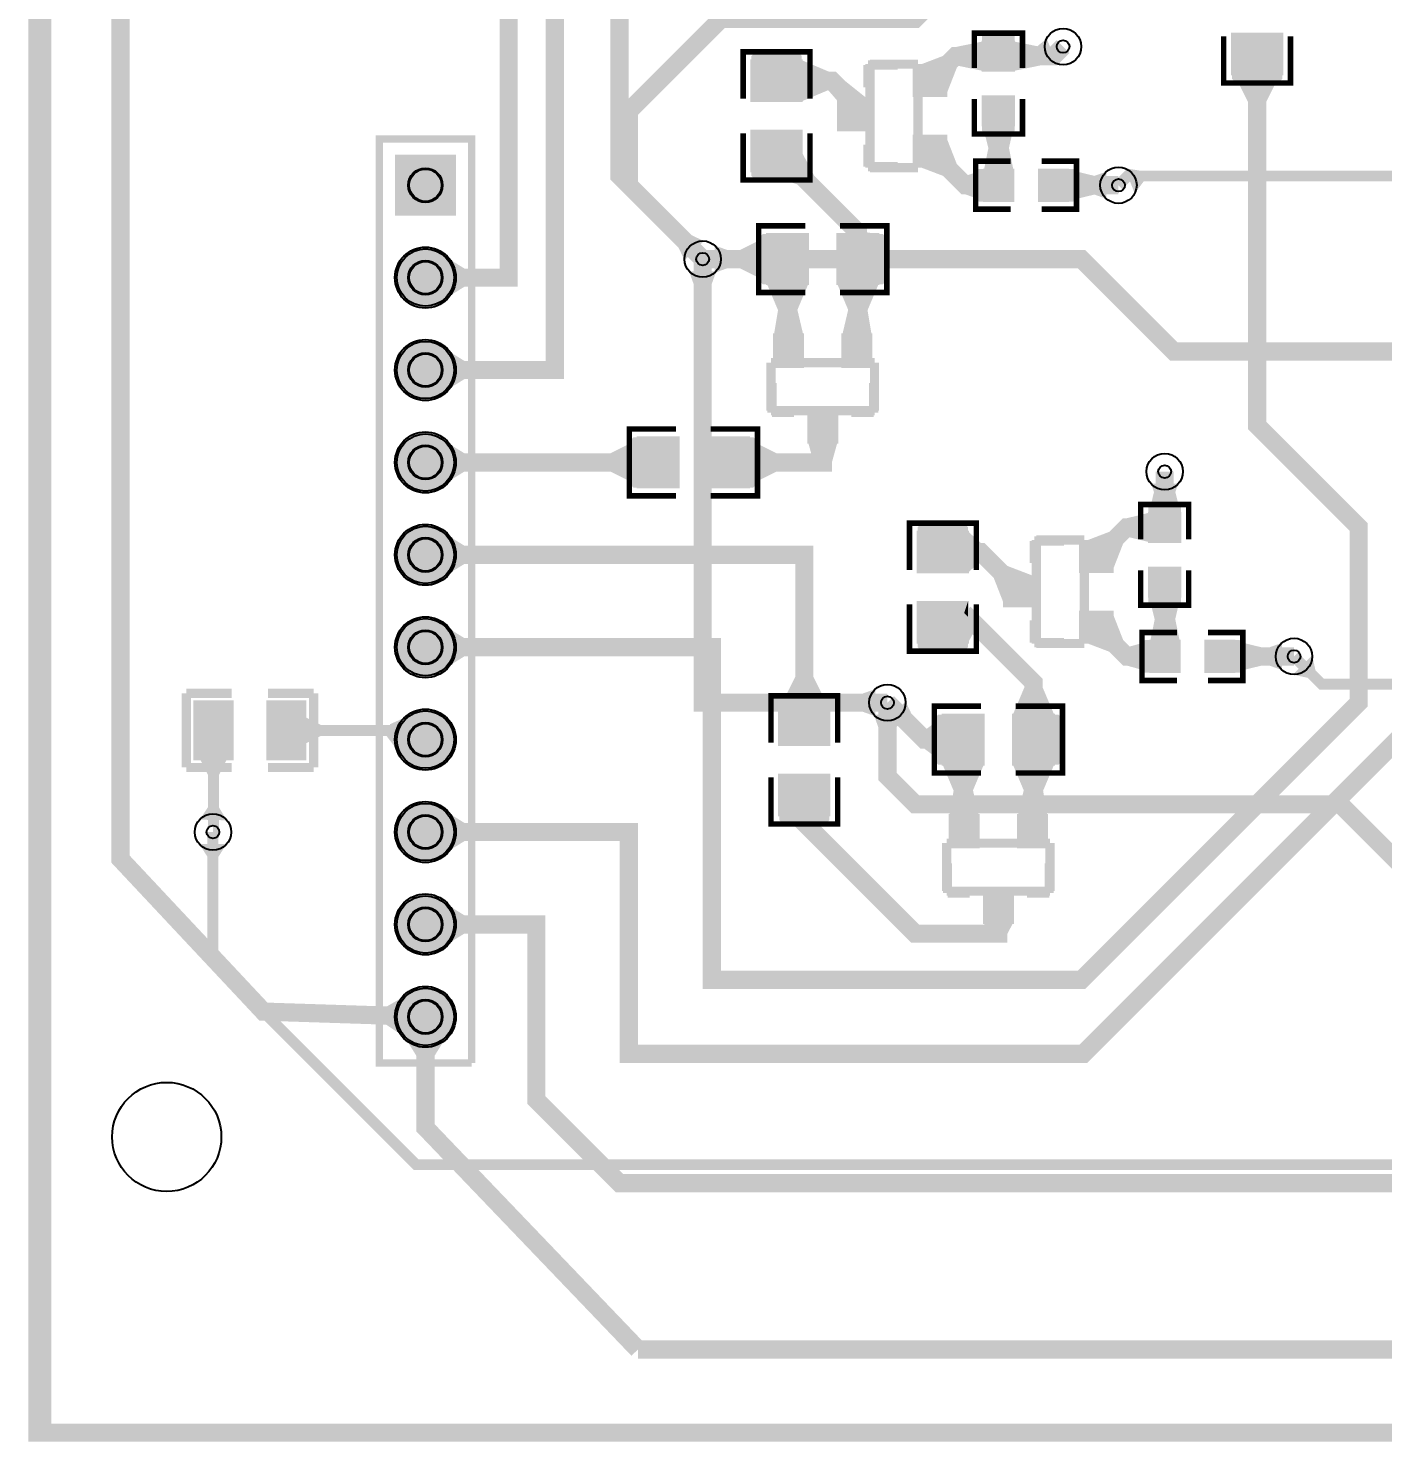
# Model space of a CAD drawing. Header units: millimetres. Extents: x 1 to 169, y 35 to 120.
# Drawn here: x 1.27 to 38.51, y 35.06 to 73.91 of the extents above; entities that cross this region are included whole.
import ezdxf

# ---------------------------------------------------------------- set-up
doc = ezdxf.new("R2010")
doc.units = ezdxf.units.MM
for name, color, linetype, true_color in [('BoardOutline', 7, 'Continuous', 0xff00ff), ('BottomLayer', 7, 'Continuous', 0x0000ff), ('BottomSolderLayer', 7, 'Continuous', 0xaa00ff), ('Document', 7, 'Continuous', 0xffffff), ('Hole', 7, 'Continuous', 0x000000), ('Multi-Layer', 7, 'Continuous', 0xc0c0c0), ('TopLayer', 7, 'Continuous', 0xff0000), ('TopPasterLayer', 7, 'Continuous', 0x808080), ('TopSilkLayer', 7, 'Continuous', 0xffff00), ('TopSolderLayer', 7, 'Continuous', 0x800080)]:
    doc.layers.add(name, color=color, linetype=linetype, true_color=true_color)

msp = doc.modelspace()

# ---------------------------------------------------------------- hatches: boundary and pattern name
at = {"layer": 'BottomLayer'}
for points in [[(31.689, 69.372), (31.409, 70.067), (31.813, 70), (31.934, 69.7)], [(19.313, 67.533), (19.843, 68.063), (19.507, 68.222), (19.154, 67.869)], [(20.143, 67.189), (20.143, 67.939), (20.493, 67.814), (20.493, 67.314)], [(20.187, 67.233), (19.437, 67.233), (19.562, 66.883), (20.062, 66.883)], [(36.037, 56.143), (36.567, 56.673), (36.655, 56.267), (36.443, 56.055)], [(24.561, 54.997), (24.561, 55.747), (24.211, 55.622), (24.211, 55.122)], [(25.267, 55.041), (24.517, 55.041), (24.642, 54.691), (25.142, 54.691)], [(6.725, 51.485), (5.975, 51.485), (6.2, 51.135), (6.5, 51.135)]]:
    msp.add_hatch(color=256, dxfattribs=at).paths.add_polyline_path(points)
at = {"layer": 'BottomSolderLayer'}
for points in [[(13.03, 70.434), (13.03, 68.758), (11.354, 68.758), (11.354, 70.434)], [(11.354, 67.056, 1), (13.03, 67.056, 1)], [(11.354, 64.516, 1), (13.03, 64.516, 1)], [(11.354, 61.976, 1), (13.03, 61.976, 1)], [(11.354, 59.436, 1), (13.03, 59.436, 1)], [(11.354, 56.896, 1), (13.03, 56.896, 1)], [(11.354, 54.356, 1), (13.03, 54.356, 1)], [(11.354, 51.816, 1), (13.03, 51.816, 1)], [(11.354, 49.276, 1), (13.03, 49.276, 1)], [(11.354, 46.736, 1), (13.03, 46.736, 1)]]:
    msp.add_hatch(color=256, dxfattribs=at).paths.add_polyline_path(points)
at = {"layer": 'Multi-Layer'}
for points in [[(12.979, 70.384), (12.979, 68.809), (11.405, 68.809), (11.405, 70.384)], [(11.405, 67.056, 1), (12.979, 67.056, 1)], [(11.405, 64.516, 1), (12.979, 64.516, 1)], [(11.405, 61.976, 1), (12.979, 61.976, 1)], [(11.405, 59.436, 1), (12.979, 59.436, 1)], [(11.405, 56.896, 1), (12.979, 56.896, 1)], [(11.405, 54.356, 1), (12.979, 54.356, 1)], [(11.405, 51.816, 1), (12.979, 51.816, 1)], [(11.405, 49.276, 1), (12.979, 49.276, 1)], [(11.405, 46.736, 1), (12.979, 46.736, 1)]]:
    msp.add_hatch(color=256, dxfattribs=at).paths.add_polyline_path(points)
at = {"layer": 'TopLayer'}
for points in [[(27.508, 72.74), (27.508, 73.547), (26.763, 73.394), (26.763, 72.894)], [(28.372, 72.74), (27.508, 72.74), (27.508, 73.547), (28.372, 73.547)], [(28.372, 73.547), (28.372, 72.74), (29.122, 72.894), (29.122, 73.394)], [(29.558, 72.933), (29.268, 73.625), (28.985, 73.394), (29.195, 72.894)], [(34.364, 73.768), (35.741, 73.768), (35.741, 72.636), (34.364, 72.636)], [(25.611, 72.841), (26.51, 72.088), (26.798, 72.825), (26.413, 73.147)], [(21.156, 71.901), (22.533, 71.901), (22.533, 73.034), (21.156, 73.034)], [(22.533, 71.901), (22.533, 73.034), (23.283, 72.717), (23.283, 72.217)], [(25.611, 72.041), (25.611, 72.841), (26.51, 72.841), (26.51, 72.041)], [(23.528, 71.901), (24.427, 71.901), (23.722, 72.467), (23.191, 72.291)], [(35.677, 72.636), (34.427, 72.636), (34.802, 71.886), (35.302, 71.886)], [(23.528, 71.101), (23.528, 71.901), (24.427, 71.901), (24.427, 71.101)], [(28.372, 72.04), (27.508, 72.04), (27.508, 71.234), (28.372, 71.234)], [(27.508, 71.234), (28.372, 71.234), (28.199, 70.484), (27.699, 70.484)], [(21.156, 71.101), (22.533, 71.101), (22.533, 69.969), (21.156, 69.969)], [(25.611, 70.161), (25.611, 70.961), (26.51, 70.961), (26.51, 70.161)], [(26.51, 70.914), (25.611, 70.161), (26.413, 69.855), (26.798, 70.177)], [(27.546, 70.028), (28.352, 70.028), (28.199, 70.778), (27.699, 70.778)], [(22.533, 70.515), (21.408, 69.969), (22.406, 69.62), (22.881, 69.851)], [(27.546, 69.164), (27.546, 70.028), (27.026, 69.846), (27.026, 69.346)], [(28.352, 70.028), (28.352, 69.164), (27.546, 69.164), (27.546, 70.028)], [(29.052, 70.028), (29.052, 69.164), (29.859, 69.164), (29.859, 70.028)], [(29.859, 69.164), (29.859, 70.028), (30.609, 69.846), (30.609, 69.346)], [(30.911, 69.221), (30.911, 69.971), (30.561, 69.846), (30.561, 69.346)], [(19.313, 67.533), (19.843, 68.063), (19.507, 68.222), (19.154, 67.869)], [(21.582, 66.939), (21.582, 68.189), (20.832, 67.814), (20.832, 67.314)], [(22.714, 68.253), (22.714, 66.876), (21.582, 66.876), (21.582, 68.253)], [(24.647, 68.253), (23.514, 68.253), (23.83, 68.299), (24.33, 68.299)], [(23.514, 68.253), (23.514, 66.876), (24.647, 66.876), (24.647, 68.253)], [(12.713, 66.465), (12.713, 67.646), (13.264, 67.306), (13.264, 66.806)], [(20.143, 67.189), (20.143, 67.939), (20.493, 67.814), (20.493, 67.314)], [(22.714, 66.876), (21.582, 66.876), (21.898, 66.126), (22.398, 66.126)], [(23.514, 66.876), (24.647, 66.876), (24.33, 66.126), (23.83, 66.126)], [(21.774, 65.499), (22.574, 65.499), (22.398, 66.249), (21.898, 66.249)], [(23.654, 65.499), (24.454, 65.499), (24.33, 66.249), (23.83, 66.249)], [(22.574, 64.6), (21.774, 64.6), (21.774, 65.499), (22.574, 65.499)], [(24.454, 64.6), (23.654, 64.6), (23.654, 65.499), (24.454, 65.499)], [(12.713, 63.925), (12.713, 65.106), (13.264, 64.766), (13.264, 64.266)], [(23.514, 62.517), (22.714, 62.517), (22.714, 63.416), (23.514, 63.416)], [(12.713, 61.385), (12.713, 62.567), (13.264, 62.226), (13.264, 61.726)], [(18.025, 61.351), (18.025, 62.601), (17.275, 62.226), (17.275, 61.726)], [(19.158, 62.665), (19.158, 61.288), (18.025, 61.288), (18.025, 62.665)], [(19.958, 62.665), (19.958, 61.288), (21.091, 61.288), (21.091, 62.665)], [(21.091, 61.351), (21.091, 62.601), (21.841, 62.226), (21.841, 61.726)], [(23.514, 62.517), (22.714, 62.517), (22.864, 61.976), (23.364, 61.976)], [(32.887, 61.391), (32.137, 61.391), (32.262, 61.041), (32.762, 61.041)], [(32.08, 60.593), (32.944, 60.593), (32.762, 61.343), (32.262, 61.343)], [(32.08, 59.786), (32.08, 60.593), (31.462, 60.439), (31.462, 59.939)], [(32.944, 59.786), (32.08, 59.786), (32.08, 60.593), (32.944, 60.593)], [(12.713, 58.845), (12.713, 60.026), (13.264, 59.686), (13.264, 59.186)], [(25.728, 58.947), (27.105, 58.947), (27.105, 60.08), (25.728, 60.08)], [(27.105, 58.947), (27.105, 60.08), (27.456, 59.763), (27.456, 59.263)], [(30.183, 59.76), (31.082, 59.007), (31.37, 59.744), (30.985, 60.066)], [(30.183, 58.96), (30.183, 59.76), (31.082, 59.76), (31.082, 58.96)], [(28.1, 58.067), (28.999, 58.82), (28.197, 59.127), (27.812, 58.804)], [(32.944, 59.086), (32.08, 59.086), (32.08, 58.28), (32.944, 58.28)], [(28.1, 58.02), (28.1, 58.82), (28.999, 58.82), (28.999, 58.02)], [(25.728, 58.147), (27.105, 58.147), (27.105, 57.015), (25.728, 57.015)], [(27.105, 58.147), (27.105, 57.732), (27.001, 57.835), (27.105, 58.147)], [(32.08, 58.28), (32.944, 58.28), (32.771, 57.53), (32.271, 57.53)], [(27.355, 57.481), (27.105, 57.015), (27.105, 57.732), (27.355, 57.481)], [(30.183, 57.08), (30.183, 57.88), (31.082, 57.88), (31.082, 57.08)], [(31.082, 57.833), (30.183, 57.08), (30.985, 56.774), (31.37, 57.096)], [(32.118, 57.074), (32.924, 57.074), (32.771, 57.824), (32.271, 57.824)], [(12.713, 56.305), (12.713, 57.486), (13.264, 57.146), (13.264, 56.646)], [(32.118, 56.21), (32.118, 57.074), (31.471, 56.892), (31.471, 56.392)], [(32.924, 57.074), (32.924, 56.21), (32.118, 56.21), (32.118, 57.074)], [(33.624, 57.074), (33.624, 56.21), (34.431, 56.21), (34.431, 57.074)], [(34.431, 56.21), (34.431, 57.074), (35.181, 56.892), (35.181, 56.392)], [(35.737, 56.267), (35.737, 57.017), (35.387, 56.892), (35.387, 56.392)], [(21.981, 55.331), (23.231, 55.331), (22.856, 56.081), (22.356, 56.081)], [(29.473, 55.045), (28.34, 55.045), (28.656, 55.795), (29.156, 55.795)], [(5.866, 55.385), (6.866, 55.385), (6.866, 53.835), (5.866, 53.835)], [(7.866, 55.385), (8.866, 55.385), (8.866, 53.835), (7.866, 53.835)], [(23.295, 54.198), (21.918, 54.198), (21.918, 55.331), (23.295, 55.331)], [(24.861, 54.873), (25.391, 55.403), (25.55, 55.068), (25.197, 54.714)], [(8.866, 54.985), (8.866, 54.235), (9.316, 54.46), (9.316, 54.76)], [(11.83, 55.055), (11.543, 53.909), (11.134, 54.44), (11.218, 54.78)], [(26.408, 53.731), (26.408, 54.981), (25.908, 54.606), (25.908, 54.106)], [(27.54, 55.045), (27.54, 53.668), (26.408, 53.668), (26.408, 55.045)], [(28.34, 55.045), (28.34, 53.668), (29.473, 53.668), (29.473, 55.045)], [(6.741, 53.835), (5.991, 53.835), (6.216, 53.385), (6.516, 53.385)], [(27.54, 53.668), (26.408, 53.668), (26.724, 52.918), (27.224, 52.918)], [(28.34, 53.668), (29.473, 53.668), (29.156, 52.918), (28.656, 52.918)], [(23.295, 53.398), (21.918, 53.398), (21.918, 52.266), (23.295, 52.266)], [(26.6, 52.291), (27.4, 52.291), (27.224, 53.041), (26.724, 53.041)], [(28.48, 52.291), (29.28, 52.291), (29.156, 53.041), (28.656, 53.041)], [(6.733, 52.138), (5.983, 52.156), (6.216, 52.5), (6.516, 52.493)], [(12.713, 51.225), (12.713, 52.407), (13.264, 52.066), (13.264, 51.566)], [(21.981, 52.266), (23.231, 52.266), (22.856, 52.07), (22.356, 52.07)], [(27.4, 51.392), (26.6, 51.392), (26.6, 52.291), (27.4, 52.291)], [(29.28, 51.392), (28.48, 51.392), (28.48, 52.291), (29.28, 52.291)], [(28.34, 49.309), (27.54, 49.309), (27.54, 50.208), (28.34, 50.208)], [(12.713, 48.685), (12.713, 49.866), (13.264, 49.526), (13.264, 49.026)], [(28.34, 49.309), (27.54, 49.309), (27.69, 49.022), (28.19, 49.022)], [(11.691, 47.343), (11.652, 46.163), (11.112, 46.521), (11.129, 47.021)], [(12.783, 46.215), (11.601, 46.215), (11.942, 45.664), (12.442, 45.664)]]:
    msp.add_hatch(color=256, dxfattribs=at).paths.add_polyline_path(points)
at = {"layer": 'TopPasterLayer'}
for points in [[(27.49, 73.69), (27.49, 72.84), (27.54, 72.79), (27.79, 72.79), (27.79, 73.09), (28.09, 73.09), (28.09, 72.79), (28.34, 72.79), (28.39, 72.84), (28.39, 73.69), (28.34, 73.74), (27.54, 73.74)], [(34.412, 73.718), (34.832, 73.718), (34.832, 73.273), (35.282, 73.273), (35.282, 73.713), (35.692, 73.718), (35.742, 73.668), (35.742, 72.518), (35.692, 72.468), (34.412, 72.468), (34.362, 72.518), (34.362, 73.668)], [(21.204, 73.201), (22.484, 73.201), (22.534, 73.151), (22.534, 72.001), (22.484, 71.951), (22.074, 71.946), (22.074, 72.396), (21.624, 72.396), (21.624, 71.956), (21.204, 71.951), (21.154, 72.001), (21.154, 73.151)], [(25.611, 72.041), (25.611, 72.841), (26.51, 72.841), (26.51, 72.041)], [(23.528, 71.101), (23.528, 71.901), (24.427, 71.901), (24.427, 71.101)], [(27.54, 71.99), (27.79, 71.99), (27.79, 71.69), (28.09, 71.69), (28.09, 71.99), (28.34, 71.99), (28.39, 71.94), (28.39, 71.09), (28.34, 71.04), (27.54, 71.04), (27.49, 71.09), (27.49, 71.94)], [(21.204, 71.051), (21.624, 71.051), (21.624, 70.606), (22.074, 70.606), (22.074, 71.046), (22.484, 71.051), (22.534, 71.001), (22.534, 69.851), (22.484, 69.801), (21.204, 69.801), (21.154, 69.851), (21.154, 71.001)], [(25.611, 70.161), (25.611, 70.961), (26.51, 70.961), (26.51, 70.161)], [(27.402, 69.146), (28.252, 69.146), (28.302, 69.196), (28.302, 69.446), (28.002, 69.446), (28.002, 69.746), (28.302, 69.746), (28.302, 69.996), (28.252, 70.046), (27.402, 70.046), (27.352, 69.996), (27.352, 69.196)], [(29.102, 69.196), (29.102, 69.446), (29.402, 69.446), (29.402, 69.746), (29.102, 69.746), (29.102, 69.996), (29.152, 70.046), (30.002, 70.046), (30.052, 69.996), (30.052, 69.196), (30.002, 69.146), (29.152, 69.146)], [(22.664, 68.204), (22.664, 67.784), (22.219, 67.784), (22.219, 67.334), (22.659, 67.334), (22.664, 66.924), (22.614, 66.874), (21.464, 66.874), (21.414, 66.924), (21.414, 68.204), (21.464, 68.254), (22.614, 68.254)], [(24.814, 68.204), (24.814, 66.924), (24.764, 66.874), (23.614, 66.874), (23.564, 66.924), (23.559, 67.334), (24.009, 67.334), (24.009, 67.784), (23.569, 67.784), (23.564, 68.204), (23.614, 68.254), (24.764, 68.254)], [(22.574, 64.6), (21.774, 64.6), (21.774, 65.499), (22.574, 65.499)], [(24.454, 64.6), (23.654, 64.6), (23.654, 65.499), (24.454, 65.499)], [(23.514, 62.517), (22.714, 62.517), (22.714, 63.416), (23.514, 63.416)], [(19.108, 62.616), (19.108, 62.196), (18.663, 62.196), (18.663, 61.746), (19.103, 61.746), (19.108, 61.336), (19.058, 61.286), (17.908, 61.286), (17.858, 61.336), (17.858, 62.616), (17.908, 62.666), (19.058, 62.666)], [(21.258, 62.616), (21.258, 61.336), (21.208, 61.286), (20.058, 61.286), (20.008, 61.336), (20.003, 61.746), (20.453, 61.746), (20.453, 62.196), (20.013, 62.196), (20.008, 62.616), (20.058, 62.666), (21.208, 62.666)], [(32.062, 60.736), (32.062, 59.886), (32.112, 59.836), (32.362, 59.836), (32.362, 60.136), (32.662, 60.136), (32.662, 59.836), (32.912, 59.836), (32.962, 59.886), (32.962, 60.736), (32.912, 60.786), (32.112, 60.786)], [(25.776, 60.247), (27.056, 60.247), (27.106, 60.197), (27.106, 59.047), (27.056, 58.997), (26.646, 58.992), (26.646, 59.442), (26.196, 59.442), (26.196, 59.002), (25.776, 58.997), (25.726, 59.047), (25.726, 60.197)], [(30.183, 58.96), (30.183, 59.76), (31.082, 59.76), (31.082, 58.96)], [(28.1, 58.02), (28.1, 58.82), (28.999, 58.82), (28.999, 58.02)], [(32.112, 59.036), (32.362, 59.036), (32.362, 58.736), (32.662, 58.736), (32.662, 59.036), (32.912, 59.036), (32.962, 58.986), (32.962, 58.136), (32.912, 58.086), (32.112, 58.086), (32.062, 58.136), (32.062, 58.986)], [(25.776, 58.097), (26.196, 58.097), (26.196, 57.652), (26.646, 57.652), (26.646, 58.092), (27.056, 58.097), (27.106, 58.047), (27.106, 56.897), (27.056, 56.847), (25.776, 56.847), (25.726, 56.897), (25.726, 58.047)], [(30.183, 57.08), (30.183, 57.88), (31.082, 57.88), (31.082, 57.08)], [(31.974, 56.192), (32.824, 56.192), (32.874, 56.242), (32.874, 56.492), (32.574, 56.492), (32.574, 56.792), (32.874, 56.792), (32.874, 57.042), (32.824, 57.092), (31.974, 57.092), (31.924, 57.042), (31.924, 56.242)], [(33.674, 56.242), (33.674, 56.492), (33.974, 56.492), (33.974, 56.792), (33.674, 56.792), (33.674, 57.042), (33.724, 57.092), (34.574, 57.092), (34.624, 57.042), (34.624, 56.242), (34.574, 56.192), (33.724, 56.192)], [(5.866, 55.385), (6.866, 55.385), (6.866, 53.835), (5.866, 53.835)], [(7.866, 55.385), (8.866, 55.385), (8.866, 53.835), (7.866, 53.835)], [(23.246, 54.248), (22.826, 54.248), (22.826, 54.693), (22.376, 54.693), (22.376, 54.253), (21.966, 54.248), (21.916, 54.298), (21.916, 55.448), (21.966, 55.498), (23.246, 55.498), (23.296, 55.448), (23.296, 54.298)], [(27.49, 54.996), (27.49, 54.576), (27.045, 54.576), (27.045, 54.126), (27.485, 54.126), (27.49, 53.716), (27.44, 53.666), (26.29, 53.666), (26.24, 53.716), (26.24, 54.996), (26.29, 55.046), (27.44, 55.046)], [(29.64, 54.996), (29.64, 53.716), (29.59, 53.666), (28.44, 53.666), (28.39, 53.716), (28.385, 54.126), (28.835, 54.126), (28.835, 54.576), (28.395, 54.576), (28.39, 54.996), (28.44, 55.046), (29.59, 55.046)], [(23.246, 52.098), (21.966, 52.098), (21.916, 52.148), (21.916, 53.298), (21.966, 53.348), (22.376, 53.353), (22.376, 52.903), (22.826, 52.903), (22.826, 53.343), (23.246, 53.348), (23.296, 53.298), (23.296, 52.148)], [(27.4, 51.392), (26.6, 51.392), (26.6, 52.291), (27.4, 52.291)], [(29.28, 51.392), (28.48, 51.392), (28.48, 52.291), (29.28, 52.291)], [(28.34, 49.309), (27.54, 49.309), (27.54, 50.208), (28.34, 50.208)]]:
    msp.add_hatch(color=256, dxfattribs=at).paths.add_polyline_path(points)
at = {"layer": 'TopSolderLayer'}
for points in [[(28.399, 72.716), (27.481, 72.716), (27.481, 73.57), (28.399, 73.57)], [(34.333, 73.789), (35.771, 73.789), (35.771, 72.615), (34.333, 72.615)], [(21.125, 71.88), (22.563, 71.88), (22.563, 73.055), (21.125, 73.055)], [(25.582, 72.018), (25.582, 72.864), (26.539, 72.864), (26.539, 72.018)], [(23.5, 71.078), (23.5, 71.924), (24.456, 71.924), (24.456, 71.078)], [(28.399, 72.064), (27.481, 72.064), (27.481, 71.21), (28.399, 71.21)], [(21.125, 71.122), (22.563, 71.122), (22.563, 69.948), (21.125, 69.948)], [(25.582, 70.139), (25.582, 70.984), (26.539, 70.984), (26.539, 70.139)], [(13.03, 70.434), (13.03, 68.758), (11.354, 68.758), (11.354, 70.434)], [(28.377, 70.054), (28.377, 69.139), (27.52, 69.139), (27.52, 70.054)], [(29.027, 70.054), (29.027, 69.139), (29.884, 69.139), (29.884, 70.054)], [(22.739, 68.278), (22.739, 66.85), (21.556, 66.85), (21.556, 68.278)], [(23.489, 68.278), (23.489, 66.85), (24.672, 66.85), (24.672, 68.278)], [(11.354, 67.056, 1), (13.03, 67.056, 1)], [(11.354, 64.516, 1), (13.03, 64.516, 1)], [(22.6, 64.575), (21.749, 64.575), (21.749, 65.525), (22.6, 65.525)], [(24.479, 64.575), (23.628, 64.575), (23.628, 65.525), (24.479, 65.525)], [(23.539, 62.492), (22.689, 62.492), (22.689, 63.442), (23.539, 63.442)], [(11.354, 61.976, 1), (13.03, 61.976, 1)], [(19.183, 62.69), (19.183, 61.262), (18, 61.262), (18, 62.69)], [(19.933, 62.69), (19.933, 61.262), (21.116, 61.262), (21.116, 62.69)], [(32.971, 59.762), (32.053, 59.762), (32.053, 60.616), (32.971, 60.616)], [(11.354, 59.436, 1), (13.03, 59.436, 1)], [(25.697, 58.926), (27.135, 58.926), (27.135, 60.101), (25.697, 60.101)], [(30.154, 58.937), (30.154, 59.783), (31.111, 59.783), (31.111, 58.937)], [(32.971, 59.11), (32.053, 59.11), (32.053, 58.256), (32.971, 58.256)], [(28.072, 57.997), (28.072, 58.843), (29.028, 58.843), (29.028, 57.997)], [(25.697, 58.168), (27.135, 58.168), (27.135, 56.994), (25.697, 56.994)], [(30.154, 57.058), (30.154, 57.903), (31.111, 57.903), (31.111, 57.058)], [(11.354, 56.896, 1), (13.03, 56.896, 1)], [(32.949, 57.1), (32.949, 56.185), (32.092, 56.185), (32.092, 57.1)], [(33.599, 57.1), (33.599, 56.185), (34.456, 56.185), (34.456, 57.1)], [(5.815, 55.436), (6.917, 55.436), (6.917, 53.784), (5.815, 53.784)], [(7.815, 55.436), (8.917, 55.436), (8.917, 53.784), (7.815, 53.784)], [(11.354, 54.356, 1), (13.03, 54.356, 1)], [(23.325, 54.177), (21.887, 54.177), (21.887, 55.352), (23.325, 55.352)], [(27.565, 55.07), (27.565, 53.642), (26.382, 53.642), (26.382, 55.07)], [(28.315, 55.07), (28.315, 53.642), (29.498, 53.642), (29.498, 55.07)], [(23.325, 53.419), (21.887, 53.419), (21.887, 52.245), (23.325, 52.245)], [(11.354, 51.816, 1), (13.03, 51.816, 1)], [(27.426, 51.367), (26.575, 51.367), (26.575, 52.316), (27.426, 52.316)], [(29.305, 51.367), (28.454, 51.367), (28.454, 52.316), (29.305, 52.316)], [(28.366, 49.284), (27.515, 49.284), (27.515, 50.234), (28.366, 50.234)], [(11.354, 49.276, 1), (13.03, 49.276, 1)], [(11.354, 46.736, 1), (13.03, 46.736, 1)]]:
    msp.add_hatch(color=256, dxfattribs=at).paths.add_polyline_path(points)

# ---------------------------------------------------------------- linework, layer by layer
at = {"layer": 'BoardOutline', "const_width": 0.254}
msp.add_lwpolyline([(168.91, 35.56), (1.778, 35.306), (1.778, 118.618), (84.836, 118.618), (169.164, 118.364), (168.91, 35.56)], close=True, dxfattribs=at)
at = {"layer": 'BottomLayer'}
for points, const_width in [([(17.526, 80.264), (17.526, 69.85), (19.812, 67.564)], 0.5), ([(31.242, 69.596), (31.496, 69.85), (93.472, 69.85)], 0.3), ([(24.892, 55.372), (19.812, 55.372), (19.812, 67.564)], 0.5), ([(19.812, 67.564), (30.226, 67.564), (32.766, 65.024), (39.116, 65.024), (40.767, 63.373)], 0.5), ([(6.35, 51.816), (6.35, 48.26), (11.938, 42.672), (87.122, 42.672), (104.14, 59.69), (104.14, 61.722)], 0.3), ([(36.068, 56.642), (36.83, 55.88), (94.996, 55.88), (94.996, 61.214), (96.52, 61.214)], 0.3), ([(24.892, 55.372), (24.892, 53.34), (25.654, 52.578), (37.338, 52.578), (42.164, 47.752)], 0.5)]:
    msp.add_lwpolyline(points, dxfattribs=dict(at, const_width=const_width))
at = {"layer": 'BottomSolderLayer'}
for centre, radius in [((12.192, 69.596), 0.473), ((12.192, 67.056), 0.838), ((12.192, 67.056), 0.473), ((12.192, 64.516), 0.838), ((12.192, 64.516), 0.473), ((12.192, 61.976), 0.838), ((12.192, 61.976), 0.473), ((12.192, 59.436), 0.838), ((12.192, 59.436), 0.473), ((12.192, 56.896), 0.838), ((12.192, 56.896), 0.473), ((12.192, 54.356), 0.838), ((12.192, 54.356), 0.473), ((12.192, 51.816), 0.838), ((12.192, 51.816), 0.473), ((12.192, 49.276), 0.838), ((12.192, 49.276), 0.473), ((12.192, 46.736), 0.838), ((12.192, 46.736), 0.473)]:
    msp.add_circle(centre, radius, dxfattribs=at)
at = {"layer": 'Document', "const_width": 0.254}
for points in [[(24.409, 72.924), (25.73, 72.924)], [(24.409, 70.079), (24.409, 72.924)], [(25.73, 72.924), (25.73, 70.079)], [(25.73, 70.079), (24.409, 70.079)], [(21.692, 63.399), (21.692, 64.719)], [(21.692, 64.719), (24.536, 64.719)], [(24.536, 64.719), (24.536, 63.399)], [(24.536, 63.399), (21.692, 63.399)], [(28.981, 59.843), (30.302, 59.843)], [(28.981, 56.998), (28.981, 59.843)], [(30.302, 59.843), (30.302, 56.998)], [(30.302, 56.998), (28.981, 56.998)], [(26.518, 50.191), (26.518, 51.511)], [(26.518, 51.511), (29.362, 51.511)], [(29.362, 51.511), (29.362, 50.191)], [(29.362, 50.191), (26.518, 50.191)]]:
    msp.add_lwpolyline(points, dxfattribs=at)
at = {"layer": 'Hole'}
for centre in [(29.718, 73.406), (31.242, 69.596), (19.812, 67.564), (32.512, 61.722), (36.068, 56.642), (24.892, 55.372), (6.35, 51.816)]:
    msp.add_circle(centre, 0.175, dxfattribs=at)
at = {"layer": 'Multi-Layer'}
for centre, radius in [((29.718, 73.406), 0.5), ((12.192, 69.596), 0.445), ((31.242, 69.596), 0.5), ((19.812, 67.564), 0.5), ((12.192, 67.056), 0.787), ((12.192, 67.056), 0.445), ((12.192, 64.516), 0.787), ((12.192, 64.516), 0.445), ((12.192, 61.976), 0.787), ((12.192, 61.976), 0.445), ((32.512, 61.722), 0.5), ((12.192, 59.436), 0.787), ((12.192, 59.436), 0.445), ((12.192, 56.896), 0.787), ((12.192, 56.896), 0.445), ((36.068, 56.642), 0.5), ((24.892, 55.372), 0.5), ((12.192, 54.356), 0.787), ((12.192, 54.356), 0.445), ((12.192, 51.816), 0.787), ((6.35, 51.816), 0.5), ((12.192, 51.816), 0.445), ((12.192, 49.276), 0.787), ((12.192, 49.276), 0.445), ((12.192, 46.736), 0.787), ((12.192, 46.736), 0.445), ((5.08, 43.434), 1.5)]:
    msp.add_circle(centre, radius, dxfattribs=at)
at = {"layer": 'TopLayer'}
for points, const_width in [([(85.598, 96.774), (80.518, 99.06), (80.01, 116.332), (15.748, 116.332), (3.81, 104.394), (3.81, 51.071), (7.738, 46.88), (12.192, 46.736)], 0.5), ([(12.192, 67.056), (14.478, 67.056), (14.478, 80.518), (18.288, 84.328), (18.288, 87.376), (20.116, 87.376)], 0.5), ([(36.626, 80.518), (32.004, 80.518), (25.654, 74.168), (20.32, 74.168), (17.78, 71.628), (17.78, 69.596), (19.812, 67.564)], 0.5), ([(17.322, 75.438), (15.748, 75.438), (15.748, 64.516), (12.192, 64.516)], 0.5), ([(27.94, 73.144), (29.455, 73.144), (29.718, 73.406)], 0.5), ([(29.159, 47.752), (30.226, 47.752), (37.846, 55.372), (37.846, 60.198), (35.052, 62.992), (35.052, 73.202)], 0.5), ([(26.06, 72.441), (26.763, 73.144), (27.94, 73.144)], 0.5), ([(21.844, 72.467), (23.368, 72.467), (23.978, 71.858), (23.978, 71.501)], 0.5), ([(27.949, 69.596), (27.949, 71.628), (27.94, 71.637)], 0.5), ([(21.844, 70.535), (24.08, 68.299), (24.08, 67.564)], 0.5), ([(26.06, 70.561), (27.026, 69.596), (27.949, 69.596)], 0.5), ([(29.455, 69.596), (31.242, 69.596)], 0.5), ([(19.812, 67.564), (22.148, 67.564)], 0.5), ([(22.174, 65.05), (22.148, 65.076), (22.148, 67.564)], 0.5), ([(24.054, 65.05), (24.08, 65.076), (24.08, 67.564)], 0.5), ([(20.524, 61.976), (23.114, 61.976), (23.114, 62.967)], 0.5), ([(12.192, 61.976), (18.592, 61.976)], 0.5), ([(32.512, 60.189), (32.512, 61.722)], 0.5), ([(30.632, 59.36), (31.462, 60.189), (32.512, 60.189)], 0.5), ([(12.192, 59.436), (22.606, 59.436), (22.606, 54.765)], 0.5), ([(28.55, 58.42), (27.456, 59.513), (26.416, 59.513)], 0.5), ([(32.521, 56.642), (32.521, 58.674), (32.512, 58.683)], 0.5), ([(12.192, 51.816), (17.78, 51.816), (17.78, 45.72), (30.277, 45.72), (39.878, 55.321), (39.878, 57.658), (42.01, 57.658)], 0.5), ([(28.906, 54.356), (28.906, 55.93), (27.178, 57.658), (27.101, 57.581), (26.416, 57.581)], 0.5), ([(30.632, 57.48), (31.471, 56.642), (32.521, 56.642)], 0.5), ([(12.192, 56.896), (20.066, 56.896), (20.066, 47.752), (29.21, 47.752)], 0.5), ([(34.027, 56.642), (36.068, 56.642)], 0.5), ([(26.974, 54.356), (25.908, 54.356), (24.892, 55.372)], 0.5), ([(6.35, 51.816), (6.366, 51.816), (6.366, 54.61)], 0.3), ([(8.366, 54.61), (11.176, 54.61), (11.43, 54.356), (12.192, 54.356)], 0.3), ([(27, 51.842), (26.974, 51.868), (26.974, 54.356)], 0.5), ([(28.88, 51.842), (28.906, 51.868), (28.906, 54.356)], 0.5), ([(22.606, 52.832), (22.606, 52.07), (25.654, 49.022), (27.94, 49.022), (27.94, 49.759)], 0.5), ([(12.192, 49.276), (15.24, 49.276), (15.24, 44.45), (17.526, 42.164), (40.232, 42.164)], 0.5), ([(12.192, 46.736), (12.192, 43.688), (18.034, 37.592)], 0.5), ([(18.034, 37.592), (53.594, 37.592), (55.372, 39.37)], 0.5)]:
    msp.add_lwpolyline(points, dxfattribs=dict(at, const_width=const_width))
at = {"layer": 'TopSilkLayer', "const_width": 0.5}
msp.add_lwpolyline([(169.164, 118.618), (169.164, 118.618), (1.524, 118.872), (1.524, 35.306), (169.164, 35.306), (169.164, 118.618)], close=True, dxfattribs=at)
at = {"layer": 'TopSilkLayer'}
for points, const_width in [([(28.601, 72.816), (28.601, 73.775), (27.279, 73.775), (27.279, 72.816)], 0.152), ([(34.135, 73.692), (34.135, 72.407), (35.969, 72.407), (35.969, 73.692)], 0.152), ([(20.927, 71.977), (20.927, 73.262), (22.761, 73.262), (22.761, 71.977)], 0.152), ([(24.359, 72.289), (24.359, 72.898)], 0.254), ([(24.359, 72.898), (25.171, 72.898)], 0.254), ([(28.601, 71.964), (28.601, 71.005), (27.279, 71.005), (27.279, 71.964)], 0.152), ([(13.462, 68.961), (13.462, 70.866), (10.922, 70.866), (10.922, 45.466), (13.462, 45.466)], 0.203), ([(20.927, 71.025), (20.927, 69.74), (22.761, 69.74), (22.761, 71.025)], 0.152), ([(24.359, 70.714), (24.359, 70.104)], 0.254), ([(28.276, 70.257), (27.317, 70.257), (27.317, 68.936), (28.276, 68.936)], 0.152), ([(29.128, 70.257), (30.087, 70.257), (30.087, 68.936), (29.128, 68.936)], 0.152), ([(24.359, 70.104), (25.171, 70.104)], 0.254), ([(13.462, 45.466), (13.462, 68.961)], 0.203), ([(22.638, 68.481), (21.353, 68.481), (21.353, 66.647), (22.638, 66.647)], 0.152), ([(23.59, 68.481), (24.875, 68.481), (24.875, 66.647), (23.59, 66.647)], 0.152), ([(21.717, 63.348), (21.717, 64.161)], 0.254), ([(24.511, 63.348), (24.511, 64.161)], 0.254), ([(22.327, 63.348), (21.717, 63.348)], 0.254), ([(23.901, 63.348), (24.511, 63.348)], 0.254), ([(19.082, 62.893), (17.797, 62.893), (17.797, 61.059), (19.082, 61.059)], 0.152), ([(20.034, 62.893), (21.319, 62.893), (21.319, 61.059), (20.034, 61.059)], 0.152), ([(33.173, 59.862), (33.173, 60.821), (31.851, 60.821), (31.851, 59.862)], 0.152), ([(25.499, 59.023), (25.499, 60.308), (27.333, 60.308), (27.333, 59.023)], 0.152), ([(28.931, 59.208), (28.931, 59.817)], 0.254), ([(28.931, 59.817), (29.743, 59.817)], 0.254), ([(33.173, 59.01), (33.173, 58.051), (31.851, 58.051), (31.851, 59.01)], 0.152), ([(25.499, 58.071), (25.499, 56.786), (27.333, 56.786), (27.333, 58.071)], 0.152), ([(28.931, 57.633), (28.931, 57.023)], 0.254), ([(28.931, 57.023), (29.743, 57.023)], 0.254), ([(32.848, 57.303), (31.889, 57.303), (31.889, 55.982), (32.848, 55.982)], 0.152), ([(33.7, 57.303), (34.659, 57.303), (34.659, 55.982), (33.7, 55.982)], 0.152), ([(6.866, 55.63), (5.616, 55.63)], 0.254), ([(5.616, 55.63), (5.616, 53.59)], 0.254), ([(7.866, 55.63), (9.116, 55.63)], 0.254), ([(9.116, 55.63), (9.116, 53.59)], 0.254), ([(23.523, 54.275), (23.523, 55.559), (21.689, 55.559), (21.689, 54.275)], 0.152), ([(27.464, 55.273), (26.179, 55.273), (26.179, 53.439), (27.464, 53.439)], 0.152), ([(28.416, 55.273), (29.701, 55.273), (29.701, 53.439), (28.416, 53.439)], 0.152), ([(6.866, 53.59), (5.616, 53.59)], 0.254), ([(7.866, 53.59), (9.116, 53.59)], 0.254), ([(23.523, 53.322), (23.523, 52.037), (21.689, 52.037), (21.689, 53.322)], 0.152), ([(26.543, 50.14), (26.543, 50.953)], 0.254), ([(29.337, 50.14), (29.337, 50.953)], 0.254), ([(27.153, 50.14), (26.543, 50.14)], 0.254), ([(28.727, 50.14), (29.337, 50.14)], 0.254)]:
    msp.add_lwpolyline(points, dxfattribs=dict(at, const_width=const_width))
at = {"layer": 'TopSolderLayer'}
for centre, radius in [((12.192, 69.596), 0.473), ((12.192, 67.056), 0.838), ((12.192, 67.056), 0.473), ((12.192, 64.516), 0.838), ((12.192, 64.516), 0.473), ((12.192, 61.976), 0.838), ((12.192, 61.976), 0.473), ((12.192, 59.436), 0.838), ((12.192, 59.436), 0.473), ((12.192, 56.896), 0.838), ((12.192, 56.896), 0.473), ((12.192, 54.356), 0.838), ((12.192, 54.356), 0.473), ((12.192, 51.816), 0.838), ((12.192, 51.816), 0.473), ((12.192, 49.276), 0.838), ((12.192, 49.276), 0.473), ((12.192, 46.736), 0.838), ((12.192, 46.736), 0.473)]:
    msp.add_circle(centre, radius, dxfattribs=at)

doc.saveas('drawing.dxf')
